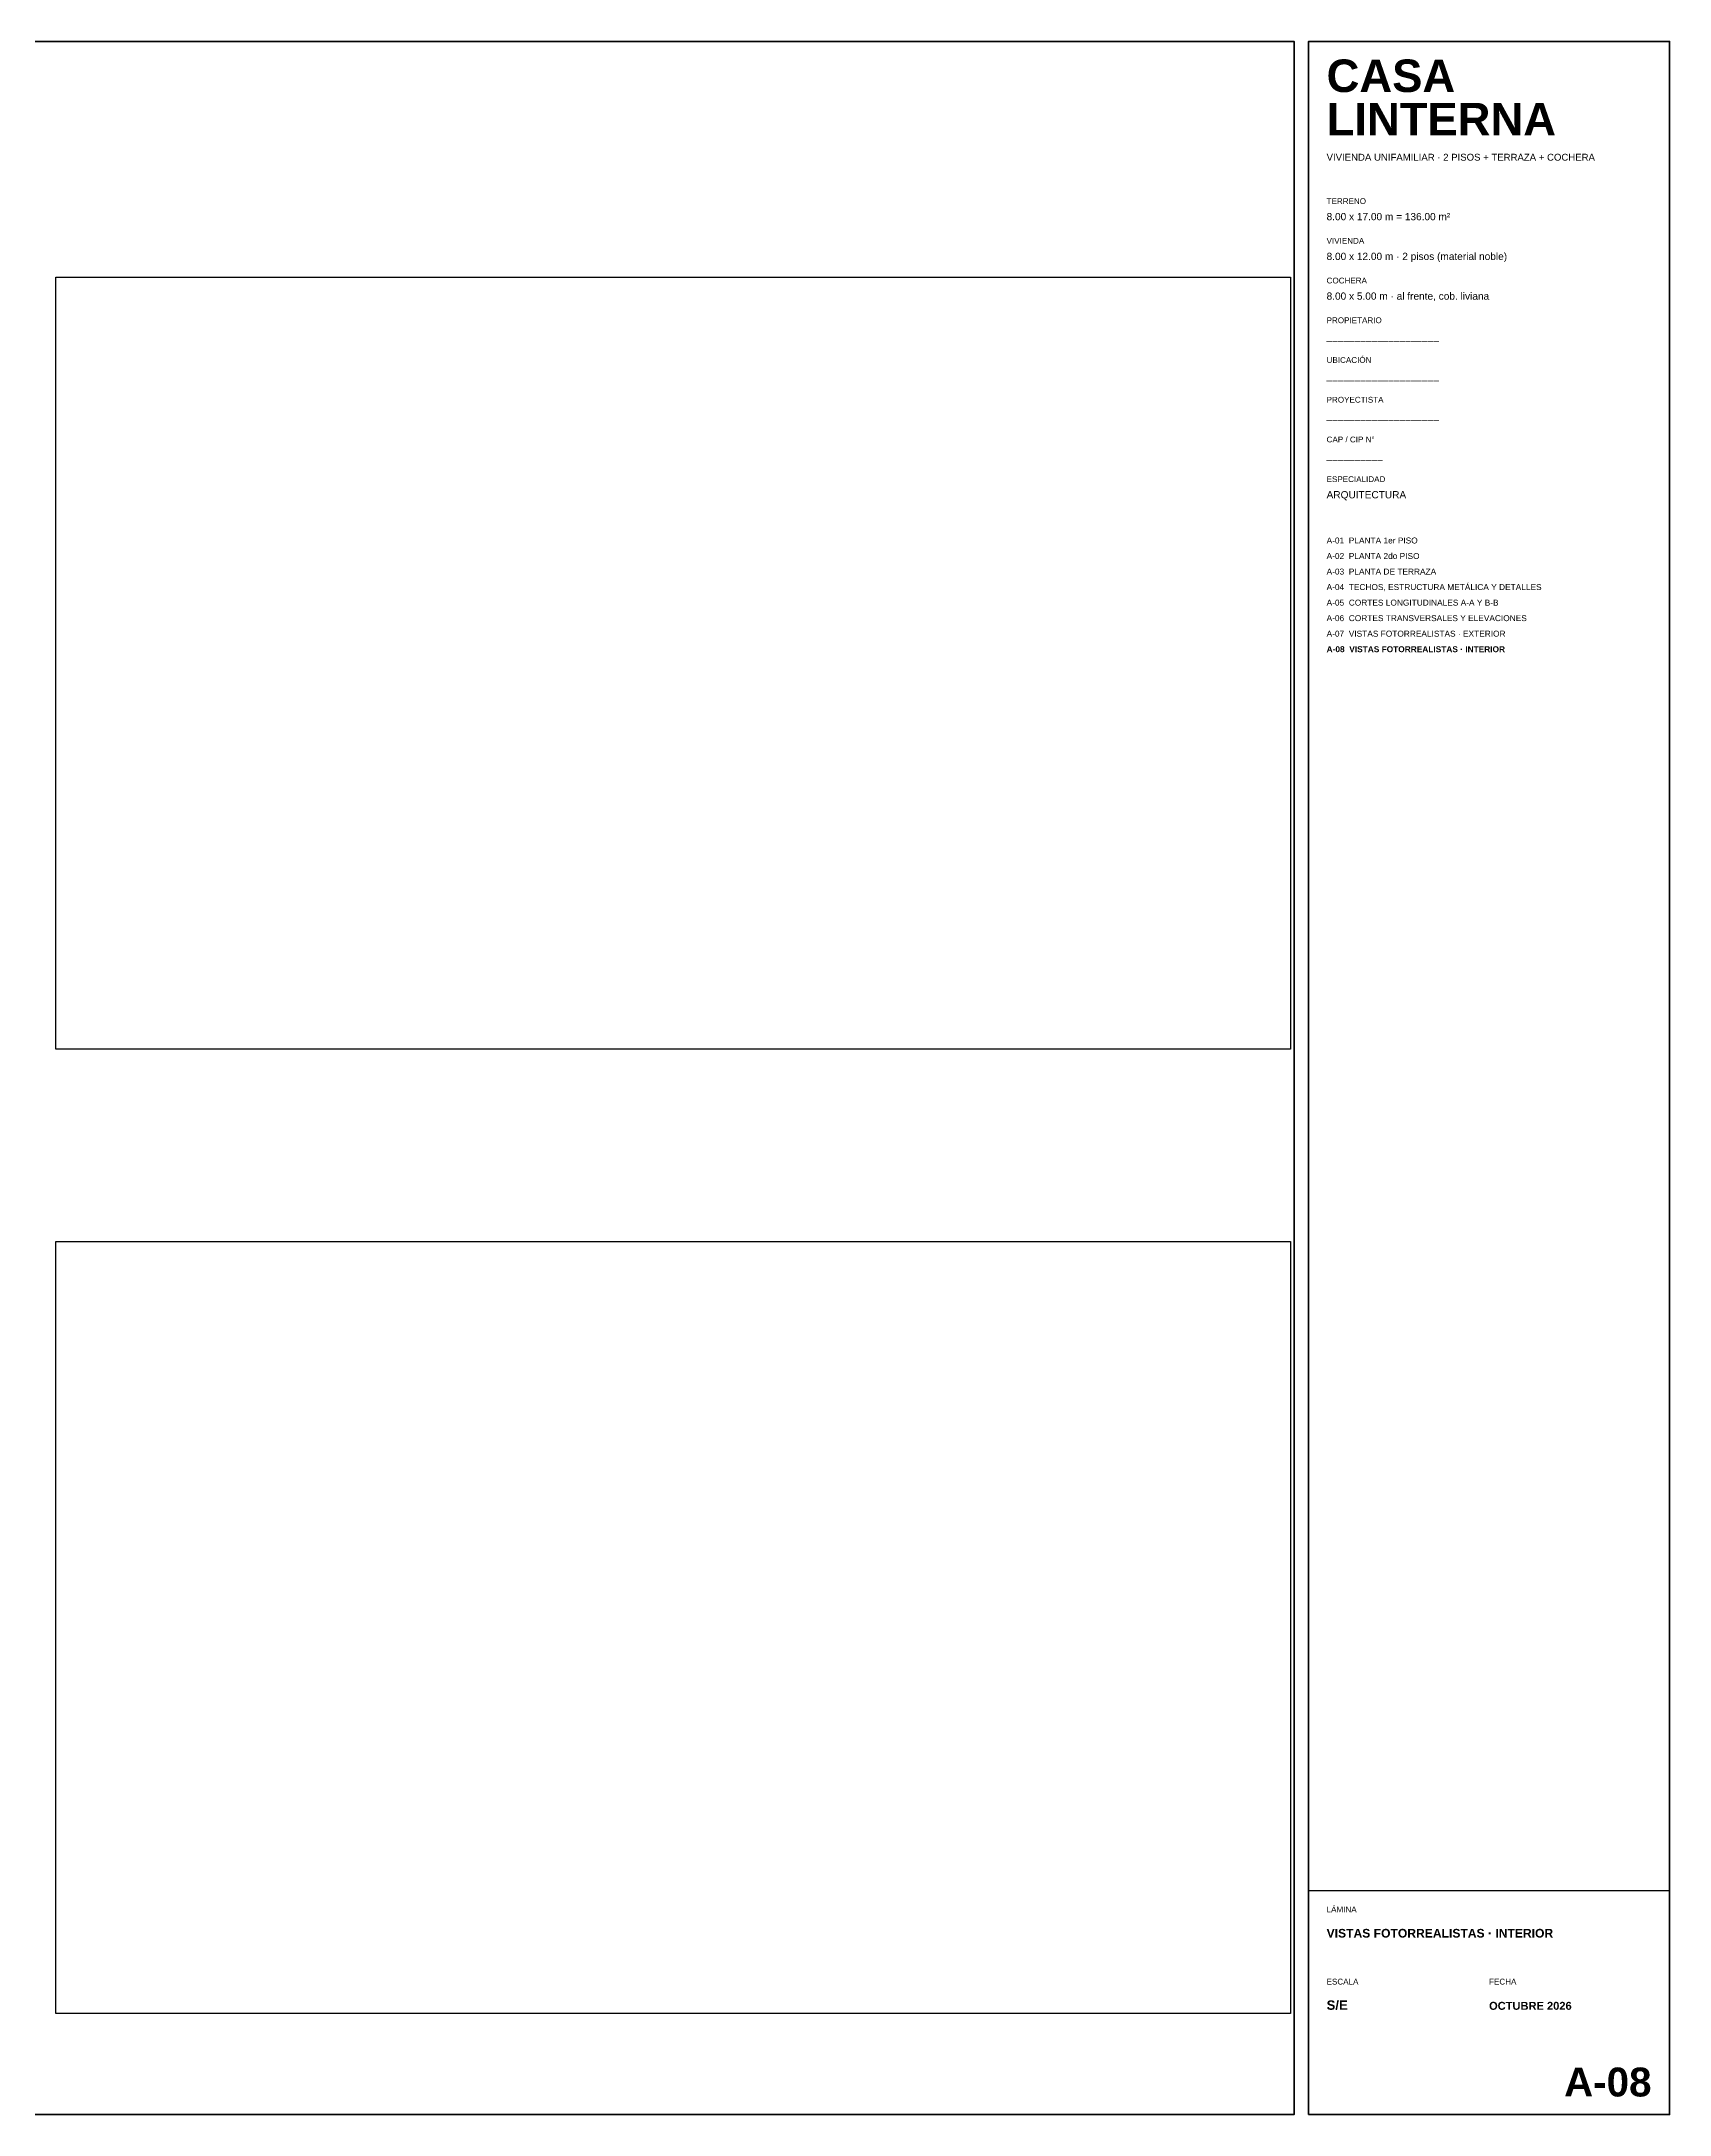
# Paper-space layout 'A-08' of a CAD drawing. Header units: metres. Extents: x 25 to 831, y 10 to 584.
# Drawn here: x 380 to 831, y 10 to 584 of the extents above; entities that cross this region are included whole.
import ezdxf
from ezdxf.enums import TextEntityAlignment as Align

# ---------------------------------------------------------------- set-up
doc = ezdxf.new("R2010")
doc.units = ezdxf.units.M
doc.layers.add('A-ROTULO', color=7, linetype='CONTINUOUS', lineweight=25)
doc.styles.add('PLANO', font='arial.ttf')
doc.styles.add('PLANO-B', font='arialbd.ttf')
picture_1 = doc.add_image_def('image7.png', size_in_pixel=(1600, 1000))
picture_2 = doc.add_image_def('image9.png', size_in_pixel=(1600, 1000))

psp = doc.layouts.new('A-08')

# ---------------------------------------------------------------- linework, layer by layer
at = {"layer": 'A-ROTULO'}
psp.add_line((731, 72), (831, 72), dxfattribs=at)
at = {"layer": 'A-ROTULO', "lineweight": 70}
for points in [[(25, 10), (727, 10), (727, 584), (25, 584)], [(731, 10), (831, 10), (831, 584), (731, 584)]]:
    psp.add_lwpolyline(points, close=True, dxfattribs=at)

# ---------------------------------------------------------------- texts
at = {"layer": 'A-ROTULO'}
for s, height, style, p in [('CASA', 9, 'PLANO-B', (736, 570)), ('VIVIENDA UNIFAMILIAR · 2 PISOS + TERRAZA + COCHERA', 1.9, 'PLANO', (736, 551)), ('8.00 x 17.00 m = 136.00 m²', 2, 'PLANO', (736, 534.5)), ('8.00 x 12.00 m · 2 pisos (material noble)', 2, 'PLANO', (736, 523.5)), ('8.00 x 5.00 m · al frente, cob. liviana', 2, 'PLANO', (736, 512.5)), ('____________________', 2, 'PLANO', (736, 501.5)), ('____________________', 2, 'PLANO', (736, 490.5)), ('____________________', 2, 'PLANO', (736, 479.5)), ('__________', 2, 'PLANO', (736, 468.5)), ('ARQUITECTURA', 2, 'PLANO', (736, 457.5)), ('A-01  PLANTA 1er PISO', 1.65, 'PLANO', (736, 445)), ('A-02  PLANTA 2do PISO', 1.65, 'PLANO', (736, 440.7)), ('A-03  PLANTA DE TERRAZA', 1.65, 'PLANO', (736, 436.4)), ('A-04  TECHOS, ESTRUCTURA METÁLICA Y DETALLES', 1.65, 'PLANO', (736, 432.1)), ('A-05  CORTES LONGITUDINALES A-A Y B-B', 1.65, 'PLANO', (736, 427.8)), ('A-06  CORTES TRANSVERSALES Y ELEVACIONES', 1.65, 'PLANO', (736, 423.5)), ('A-07  VISTAS FOTORREALISTAS · EXTERIOR', 1.65, 'PLANO', (736, 419.2)), ('VISTAS FOTORREALISTAS · INTERIOR', 2.4, 'PLANO-B', (736, 59)), ('S/E', 2.6, 'PLANO-B', (736, 39)), ('OCTUBRE 2026', 2.2, 'PLANO-B', (781, 39))]:
    psp.add_text(s, height=height, dxfattribs=dict(at, style=style)).set_placement(p)
at = {"layer": 'A-ROTULO', "true_color": 0xa95f28, "style": 'PLANO-B'}
for s, height, p in [('LINTERNA', 9, (736, 558)), ('A-08  VISTAS FOTORREALISTAS · INTERIOR', 1.65, (736, 414.9))]:
    psp.add_text(s, height=height, dxfattribs=at).set_placement(p)
at = {"layer": 'A-ROTULO', "true_color": 0x6a6a6a, "style": 'PLANO'}
for s, p in [('TERRENO', (736, 539)), ('VIVIENDA', (736, 528)), ('COCHERA', (736, 517)), ('PROPIETARIO', (736, 506)), ('UBICACIÓN', (736, 495)), ('PROYECTISTA', (736, 484)), ('CAP / CIP N°', (736, 473)), ('ESPECIALIDAD', (736, 462)), ('LÁMINA', (736, 66)), ('ESCALA', (736, 46)), ('FECHA', (781, 46))]:
    psp.add_text(s, height=1.6, dxfattribs=at).set_placement(p)
at = {"layer": 'A-ROTULO', "style": 'PLANO-B'}
psp.add_text('A-08', height=8, dxfattribs=at).set_placement((826, 15), align=Align.RIGHT)

# ---------------------------------------------------------------- pictures from other files: only their frames are drawn
at = {"layer": 'A-ROTULO'}
image = psp.add_image(picture_1, insert=(384, 305), size_in_units=(342, 213.75), dxfattribs=at)
image = psp.add_image(picture_2, insert=(384, 38), size_in_units=(342, 213.75), dxfattribs=at)

doc.saveas('drawing.dxf')
